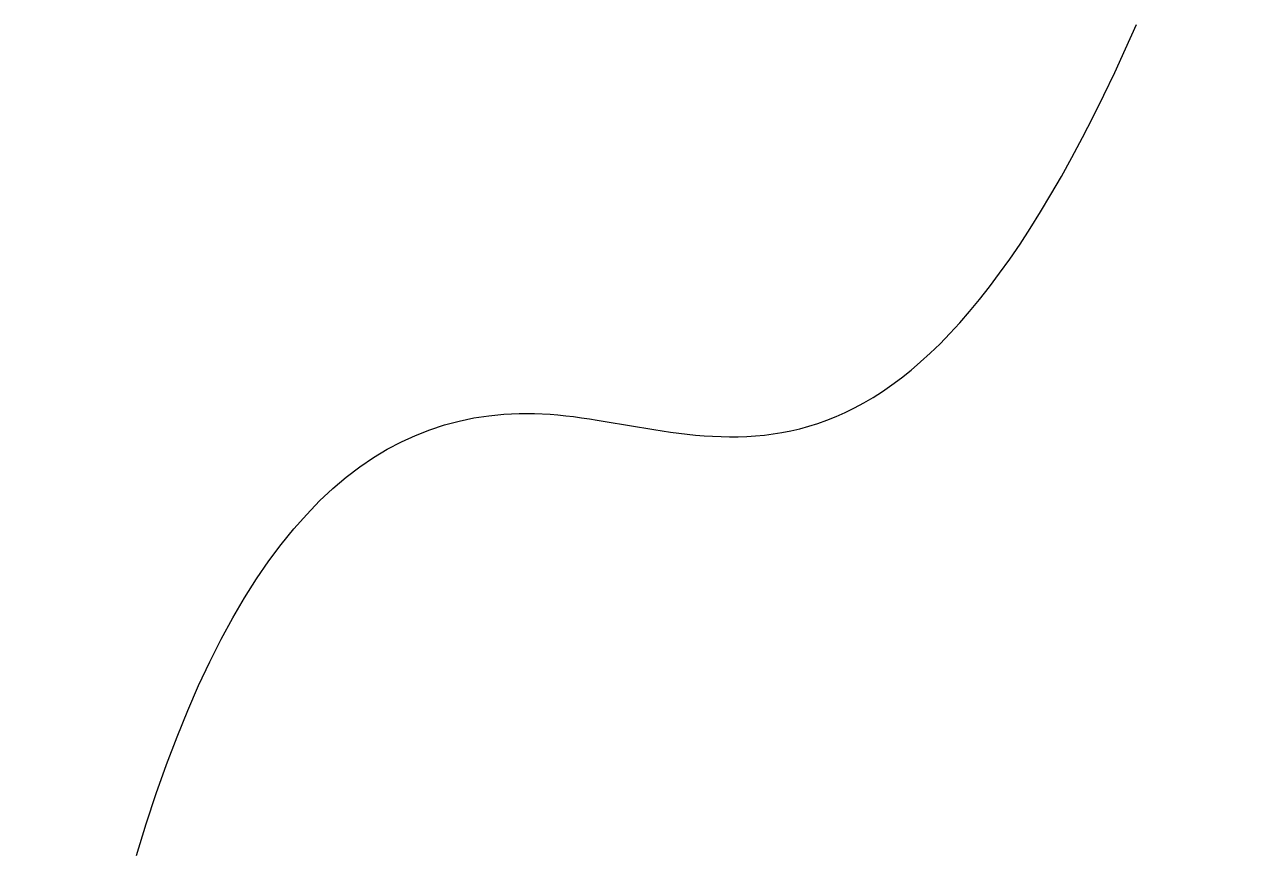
# Model space of a CAD drawing. Header units: metres. Extents: x 6.95 to 14.54, y 10.75 to 15.9.
import ezdxf

# ---------------------------------------------------------------- set-up
doc = ezdxf.new("R2010")
doc.units = ezdxf.units.M

# ---------------------------------------------------------------- blocks, each defined once
blk = doc.blocks.new('LEAF', base_point=(0.4, -0.2, 0.1))
blk.add_open_spline([(0, 0), (1, 2), (3, 3), (5, 1), (7, 4)], degree=3)
blk = doc.blocks.new('MID')
blk.add_blockref('LEAF', (3, 4, 1))
blk = doc.blocks.new('TOP')
blk.add_blockref('MID', (1, 1, 1))

msp = doc.modelspace()

# ---------------------------------------------------------------- block references
at = {"rotation": 10}
msp.add_blockref('TOP', (5, 5, 5), dxfattribs=at)

doc.saveas('drawing.dxf')
